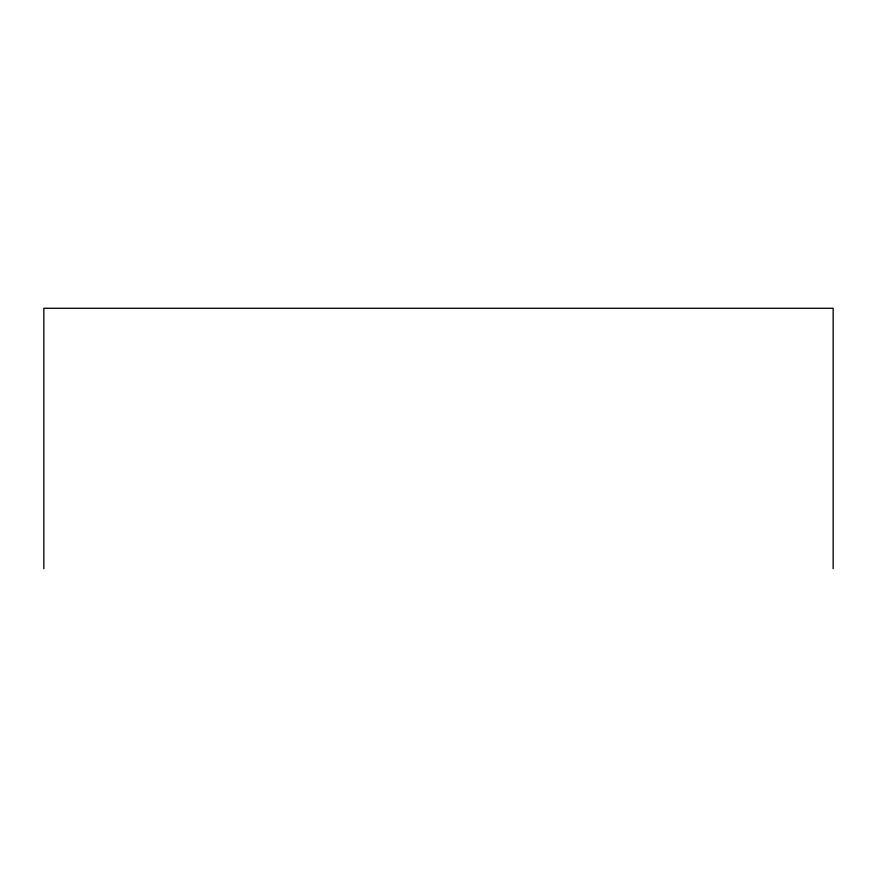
<?xml version="1.0" encoding="UTF-8"?>
<svg xmlns="http://www.w3.org/2000/svg" width="877" height="877" viewBox="0 0 877 877"><rect width="100%" height="100%" fill="white"/><g stroke="black" fill="none" stroke-linecap="round" stroke-linejoin="round"><path stroke-width="1.32" d="M833.15 568.724L833.15 308.276L43.85 308.276L43.85 568.724"/></g></svg>
